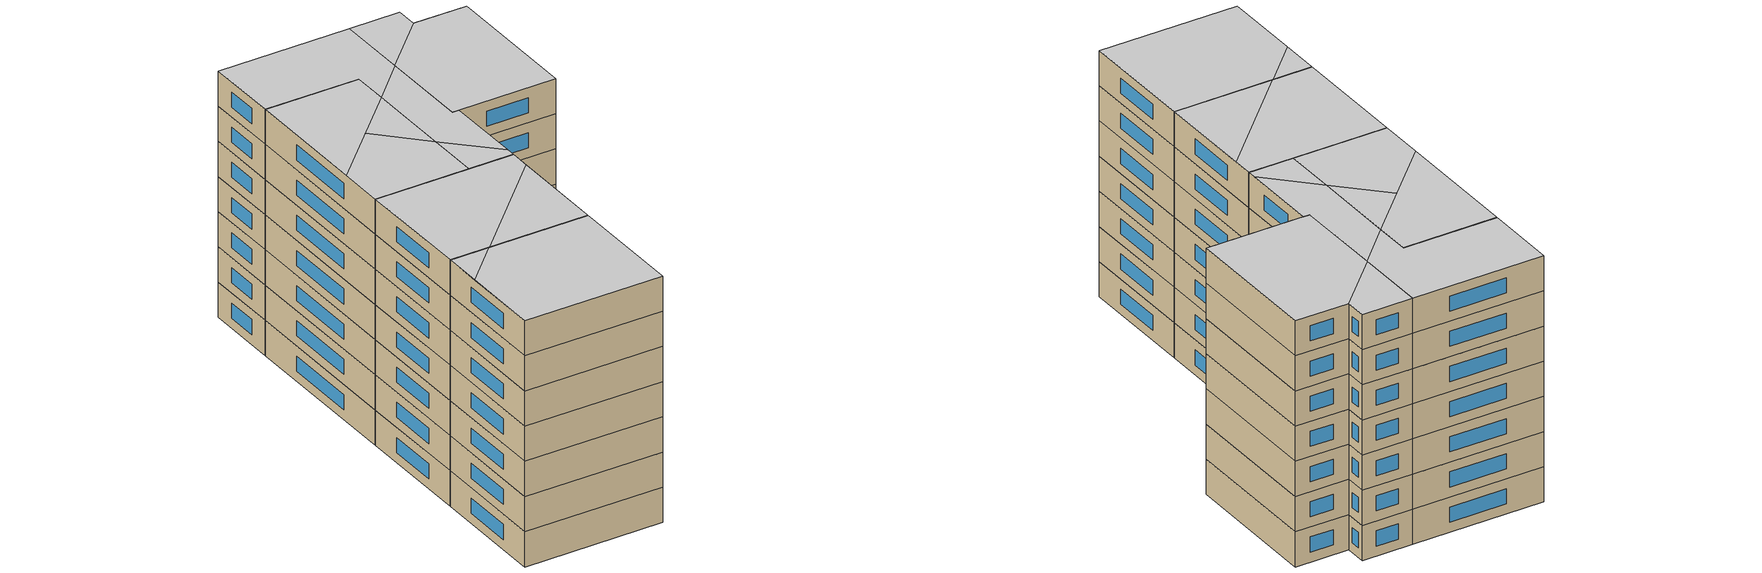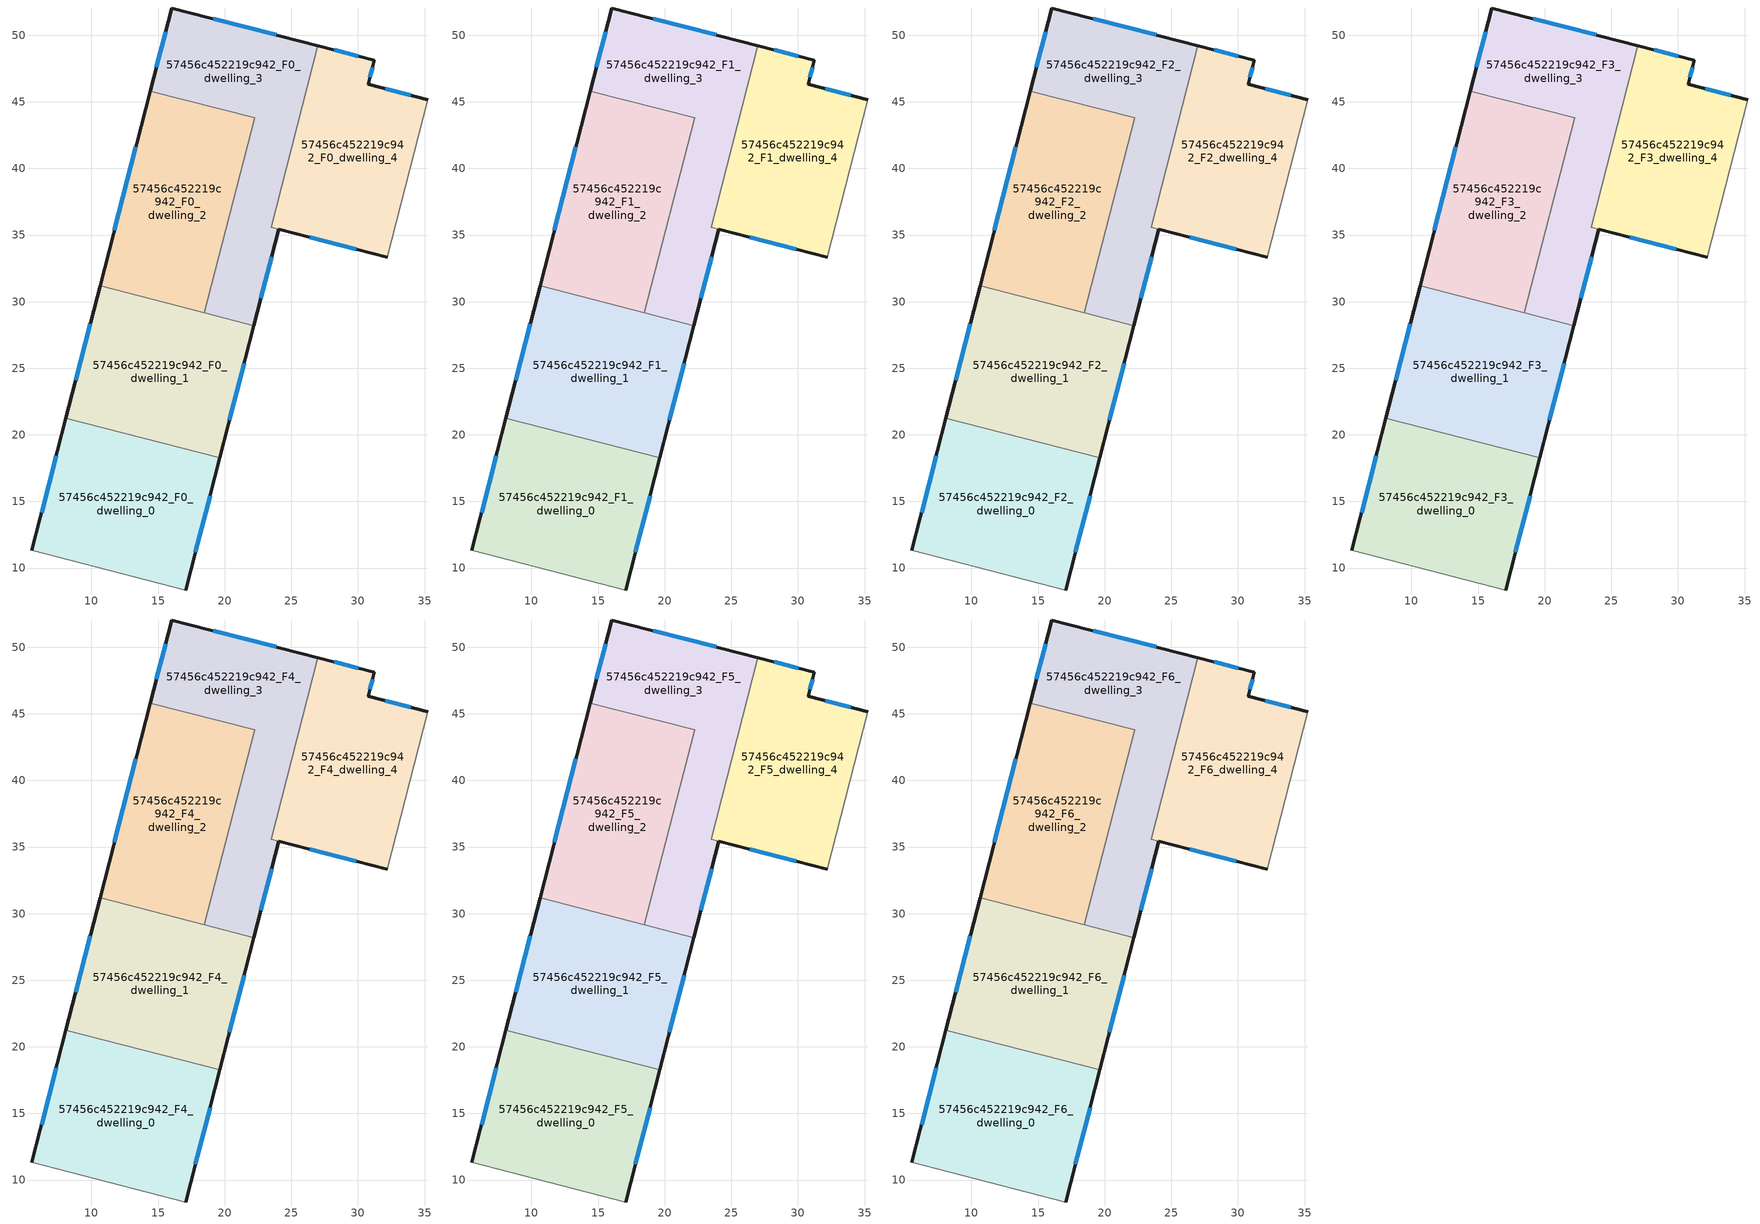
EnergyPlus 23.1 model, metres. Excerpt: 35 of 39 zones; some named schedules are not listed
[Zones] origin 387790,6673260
57456c452219c942_F0_dwelling_0
 floor ground (EU_floor_Construction): 19.63,18.28 17.07,8.36 5.53,11.33 8.09,21.25 z0
 wall outside (EU_wall_Construction): 17.07,8.36 19.63,18.28 / 8.09,21.25 5.53,11.33 z0:3
 wall to 57456c452219c942_F0_dwelling_1 (EU_wall_Construction): 19.63,18.28 8.09,21.25 z0:3
 wall adiabatic (EU_wall_Construction): 5.53,11.33 17.07,8.36 z0:3
 window (EU_Window_Construction): 17.8,11.19 18.9,15.44 / 7.35,18.42 6.26,14.17 z0.86:2.14
57456c452219c942_F0_dwelling_1
 floor ground (EU_floor_Construction): 22.19,28.2 19.63,18.28 8.09,21.25 10.64,31.18 z0
 wall outside (EU_wall_Construction): 19.63,18.28 22.19,28.2 / 10.64,31.18 8.09,21.25 z0:3
 wall to 57456c452219c942_F0_dwelling_2 (EU_wall_Construction): 18.47,29.16 10.64,31.18 z0:3
 wall to 57456c452219c942_F0_dwelling_3 (EU_wall_Construction): 22.19,28.2 18.47,29.16 z0:3
 window (EU_Window_Construction): 20.36,21.11 21.46,25.37 / 9.91,28.34 8.82,24.09 z0.86:2.14
57456c452219c942_F0_dwelling_2
 floor ground (EU_floor_Construction): 22.24,43.79 18.47,29.16 10.64,31.18 14.42,45.81 z0
 wall outside (EU_wall_Construction): 14.42,45.81 10.64,31.18 z0:3
 wall to 57456c452219c942_F0_dwelling_3 (EU_wall_Construction): 18.47,29.16 22.24,43.79 14.42,45.81 z0:3
 window (EU_Window_Construction): 13.34,41.63 11.72,35.36 z0.86:2.14
57456c452219c942_F0_dwelling_3
 floor ground (EU_floor_Construction): 27.01,49.21 23.49,35.58 24.05,35.43 22.19,28.2 18.47,29.16 22.24,43.79 14.42,45.81 16.02,52.04 z0
 wall outside (EU_wall_Construction): 27.01,49.21 16.02,52.04 14.42,45.81 / 22.19,28.2 24.05,35.43 z0:3
 wall to 57456c452219c942_F0_dwelling_4 (EU_wall_Construction): 24.05,35.43 23.49,35.58 27.01,49.21 z0:3
 window (EU_Window_Construction): 15.56,50.26 14.88,47.59 / 23.87,50.02 19.16,51.23 / 22.72,30.27 23.52,33.37 z0.86:2.14
57456c452219c942_F0_dwelling_4
 floor ground (EU_floor_Construction): 35.24,45.17 32.18,33.34 23.49,35.58 27.01,49.21 31.23,48.12 30.77,46.32 z0
 wall outside (EU_wall_Construction): 35.24,45.17 30.77,46.32 31.23,48.12 27.01,49.21 / 24.06,35.43 32.18,33.34 z0:3
 wall adiabatic (EU_wall_Construction): 32.18,33.34 35.24,45.17 z0:3
 window (EU_Window_Construction): 30.02,48.43 28.21,48.9 / 30.9,46.84 31.1,47.6 / 33.96,45.5 32.04,45.99 / 26.38,34.83 29.86,33.93 z0.86:2.14
57456c452219c942_F1_dwelling_0
 floor to 57456c452219c942_F0_dwelling_0 (EU_floor_Construction): 19.63,18.28 17.07,8.36 5.53,11.33 8.09,21.25 z3
 wall outside (EU_wall_Construction): 17.07,8.36 19.63,18.28 / 8.09,21.25 5.53,11.33 z3:6
 wall to 57456c452219c942_F1_dwelling_1 (EU_wall_Construction): 19.63,18.28 8.09,21.25 z3:6
 wall adiabatic (EU_wall_Construction): 5.53,11.33 17.07,8.36 z3:6
 window (EU_Window_Construction): 17.8,11.19 18.9,15.44 / 7.35,18.42 6.26,14.17 z3.86:5.14
57456c452219c942_F1_dwelling_1
 floor to 57456c452219c942_F0_dwelling_1 (EU_floor_Construction): 22.19,28.2 19.63,18.28 8.09,21.25 10.64,31.18 z3
 wall outside (EU_wall_Construction): 19.63,18.28 22.19,28.2 / 10.64,31.18 8.09,21.25 z3:6
 wall to 57456c452219c942_F1_dwelling_2 (EU_wall_Construction): 18.47,29.16 10.64,31.18 z3:6
 wall to 57456c452219c942_F1_dwelling_3 (EU_wall_Construction): 22.19,28.2 18.47,29.16 z3:6
 window (EU_Window_Construction): 20.36,21.11 21.46,25.37 / 9.91,28.34 8.82,24.09 z3.86:5.14
57456c452219c942_F1_dwelling_2
 floor to 57456c452219c942_F0_dwelling_2 (EU_floor_Construction): 22.24,43.79 18.47,29.16 10.64,31.18 14.42,45.81 z3
 wall outside (EU_wall_Construction): 14.42,45.81 10.64,31.18 z3:6
 wall to 57456c452219c942_F1_dwelling_3 (EU_wall_Construction): 18.47,29.16 22.24,43.79 14.42,45.81 z3:6
 window (EU_Window_Construction): 13.34,41.63 11.72,35.36 z3.86:5.14
57456c452219c942_F1_dwelling_3
 floor to 57456c452219c942_F0_dwelling_3 (EU_floor_Construction): 27.01,49.21 23.49,35.58 24.05,35.43 22.19,28.2 18.47,29.16 22.24,43.79 14.42,45.81 16.02,52.04 z3
 wall outside (EU_wall_Construction): 27.01,49.21 16.02,52.04 14.42,45.81 / 22.19,28.2 24.05,35.43 z3:6
 wall to 57456c452219c942_F1_dwelling_4 (EU_wall_Construction): 24.05,35.43 23.49,35.58 27.01,49.21 z3:6
 window (EU_Window_Construction): 15.56,50.26 14.88,47.59 / 23.87,50.02 19.16,51.23 / 22.72,30.27 23.52,33.37 z3.86:5.14
57456c452219c942_F1_dwelling_4
 floor to 57456c452219c942_F0_dwelling_4 (EU_floor_Construction): 35.24,45.17 32.18,33.34 23.49,35.58 27.01,49.21 31.23,48.12 30.77,46.32 z3
 wall outside (EU_wall_Construction): 35.24,45.17 30.77,46.32 31.23,48.12 27.01,49.21 / 24.06,35.43 32.18,33.34 z3:6
 wall adiabatic (EU_wall_Construction): 32.18,33.34 35.24,45.17 z3:6
 window (EU_Window_Construction): 30.02,48.43 28.21,48.9 / 30.9,46.84 31.1,47.6 / 33.96,45.5 32.04,45.99 / 26.38,34.83 29.86,33.93 z3.86:5.14
57456c452219c942_F2_dwelling_0
 floor to 57456c452219c942_F1_dwelling_0 (EU_floor_Construction): 19.63,18.28 17.07,8.36 5.53,11.33 8.09,21.25 z6
 wall outside (EU_wall_Construction): 17.07,8.36 19.63,18.28 / 8.09,21.25 5.53,11.33 z6:9
 wall to 57456c452219c942_F2_dwelling_1 (EU_wall_Construction): 19.63,18.28 8.09,21.25 z6:9
 wall adiabatic (EU_wall_Construction): 5.53,11.33 17.07,8.36 z6:9
 window (EU_Window_Construction): 17.8,11.19 18.9,15.44 / 7.35,18.42 6.26,14.17 z6.86:8.14
57456c452219c942_F2_dwelling_1
 floor to 57456c452219c942_F1_dwelling_1 (EU_floor_Construction): 22.19,28.2 19.63,18.28 8.09,21.25 10.64,31.18 z6
 wall outside (EU_wall_Construction): 19.63,18.28 22.19,28.2 / 10.64,31.18 8.09,21.25 z6:9
 wall to 57456c452219c942_F2_dwelling_2 (EU_wall_Construction): 18.47,29.16 10.64,31.18 z6:9
 wall to 57456c452219c942_F2_dwelling_3 (EU_wall_Construction): 22.19,28.2 18.47,29.16 z6:9
 window (EU_Window_Construction): 20.36,21.11 21.46,25.37 / 9.91,28.34 8.82,24.09 z6.86:8.14
57456c452219c942_F2_dwelling_2
 floor to 57456c452219c942_F1_dwelling_2 (EU_floor_Construction): 22.24,43.79 18.47,29.16 10.64,31.18 14.42,45.81 z6
 wall outside (EU_wall_Construction): 14.42,45.81 10.64,31.18 z6:9
 wall to 57456c452219c942_F2_dwelling_3 (EU_wall_Construction): 18.47,29.16 22.24,43.79 14.42,45.81 z6:9
 window (EU_Window_Construction): 13.34,41.63 11.72,35.36 z6.86:8.14
57456c452219c942_F2_dwelling_3
 floor to 57456c452219c942_F1_dwelling_3 (EU_floor_Construction): 27.01,49.21 23.49,35.58 24.05,35.43 22.19,28.2 18.47,29.16 22.24,43.79 14.42,45.81 16.02,52.04 z6
 wall outside (EU_wall_Construction): 27.01,49.21 16.02,52.04 14.42,45.81 / 22.19,28.2 24.05,35.43 z6:9
 wall to 57456c452219c942_F2_dwelling_4 (EU_wall_Construction): 24.05,35.43 23.49,35.58 27.01,49.21 z6:9
 window (EU_Window_Construction): 15.56,50.26 14.88,47.59 / 23.87,50.02 19.16,51.23 / 22.72,30.27 23.52,33.37 z6.86:8.14
57456c452219c942_F2_dwelling_4
 floor to 57456c452219c942_F1_dwelling_4 (EU_floor_Construction): 35.24,45.17 32.18,33.34 23.49,35.58 27.01,49.21 31.23,48.12 30.77,46.32 z6
 wall outside (EU_wall_Construction): 35.24,45.17 30.77,46.32 31.23,48.12 27.01,49.21 / 24.06,35.43 32.18,33.34 z6:9
 wall adiabatic (EU_wall_Construction): 32.18,33.34 35.24,45.17 z6:9
 window (EU_Window_Construction): 30.02,48.43 28.21,48.9 / 30.9,46.84 31.1,47.6 / 33.96,45.5 32.04,45.99 / 26.38,34.83 29.86,33.93 z6.86:8.14
57456c452219c942_F3_dwelling_0
 floor to 57456c452219c942_F2_dwelling_0 (EU_floor_Construction): 19.63,18.28 17.07,8.36 5.53,11.33 8.09,21.25 z9
 wall outside (EU_wall_Construction): 17.07,8.36 19.63,18.28 / 8.09,21.25 5.53,11.33 z9:12
 wall to 57456c452219c942_F3_dwelling_1 (EU_wall_Construction): 19.63,18.28 8.09,21.25 z9:12
 wall adiabatic (EU_wall_Construction): 5.53,11.33 17.07,8.36 z9:12
 window (EU_Window_Construction): 17.8,11.19 18.9,15.44 / 7.35,18.42 6.26,14.17 z9.86:11.14
57456c452219c942_F3_dwelling_1
 floor to 57456c452219c942_F2_dwelling_1 (EU_floor_Construction): 22.19,28.2 19.63,18.28 8.09,21.25 10.64,31.18 z9
 wall outside (EU_wall_Construction): 19.63,18.28 22.19,28.2 / 10.64,31.18 8.09,21.25 z9:12
 wall to 57456c452219c942_F3_dwelling_2 (EU_wall_Construction): 18.47,29.16 10.64,31.18 z9:12
 wall to 57456c452219c942_F3_dwelling_3 (EU_wall_Construction): 22.19,28.2 18.47,29.16 z9:12
 window (EU_Window_Construction): 20.36,21.11 21.46,25.37 / 9.91,28.34 8.82,24.09 z9.86:11.14
57456c452219c942_F3_dwelling_2
 floor to 57456c452219c942_F2_dwelling_2 (EU_floor_Construction): 22.24,43.79 18.47,29.16 10.64,31.18 14.42,45.81 z9
 wall outside (EU_wall_Construction): 14.42,45.81 10.64,31.18 z9:12
 wall to 57456c452219c942_F3_dwelling_3 (EU_wall_Construction): 18.47,29.16 22.24,43.79 14.42,45.81 z9:12
 window (EU_Window_Construction): 13.34,41.63 11.72,35.36 z9.86:11.14
57456c452219c942_F3_dwelling_3
 floor to 57456c452219c942_F2_dwelling_3 (EU_floor_Construction): 27.01,49.21 23.49,35.58 24.05,35.43 22.19,28.2 18.47,29.16 22.24,43.79 14.42,45.81 16.02,52.04 z9
 wall outside (EU_wall_Construction): 27.01,49.21 16.02,52.04 14.42,45.81 / 22.19,28.2 24.05,35.43 z9:12
 wall to 57456c452219c942_F3_dwelling_4 (EU_wall_Construction): 24.05,35.43 23.49,35.58 27.01,49.21 z9:12
 window (EU_Window_Construction): 15.56,50.26 14.88,47.59 / 23.87,50.02 19.16,51.23 / 22.72,30.27 23.52,33.37 z9.86:11.14
57456c452219c942_F3_dwelling_4
 floor to 57456c452219c942_F2_dwelling_4 (EU_floor_Construction): 35.24,45.17 32.18,33.34 23.49,35.58 27.01,49.21 31.23,48.12 30.77,46.32 z9
 wall outside (EU_wall_Construction): 35.24,45.17 30.77,46.32 31.23,48.12 27.01,49.21 / 24.06,35.43 32.18,33.34 z9:12
 wall adiabatic (EU_wall_Construction): 32.18,33.34 35.24,45.17 z9:12
 window (EU_Window_Construction): 30.02,48.43 28.21,48.9 / 30.9,46.84 31.1,47.6 / 33.96,45.5 32.04,45.99 / 26.38,34.83 29.86,33.93 z9.86:11.14
57456c452219c942_F4_dwelling_0
 floor to 57456c452219c942_F3_dwelling_0 (EU_floor_Construction): 19.63,18.28 17.07,8.36 5.53,11.33 8.09,21.25 z12
 wall outside (EU_wall_Construction): 17.07,8.36 19.63,18.28 / 8.09,21.25 5.53,11.33 z12:15
 wall to 57456c452219c942_F4_dwelling_1 (EU_wall_Construction): 19.63,18.28 8.09,21.25 z12:15
 wall adiabatic (EU_wall_Construction): 5.53,11.33 17.07,8.36 z12:15
 window (EU_Window_Construction): 17.8,11.19 18.9,15.44 / 7.35,18.42 6.26,14.17 z12.86:14.14
57456c452219c942_F4_dwelling_1
 floor to 57456c452219c942_F3_dwelling_1 (EU_floor_Construction): 22.19,28.2 19.63,18.28 8.09,21.25 10.64,31.18 z12
 wall outside (EU_wall_Construction): 19.63,18.28 22.19,28.2 / 10.64,31.18 8.09,21.25 z12:15
 wall to 57456c452219c942_F4_dwelling_2 (EU_wall_Construction): 18.47,29.16 10.64,31.18 z12:15
 wall to 57456c452219c942_F4_dwelling_3 (EU_wall_Construction): 22.19,28.2 18.47,29.16 z12:15
 window (EU_Window_Construction): 20.36,21.11 21.46,25.37 / 9.91,28.34 8.82,24.09 z12.86:14.14
57456c452219c942_F4_dwelling_2
 floor to 57456c452219c942_F3_dwelling_2 (EU_floor_Construction): 22.24,43.79 18.47,29.16 10.64,31.18 14.42,45.81 z12
 wall outside (EU_wall_Construction): 14.42,45.81 10.64,31.18 z12:15
 wall to 57456c452219c942_F4_dwelling_3 (EU_wall_Construction): 18.47,29.16 22.24,43.79 14.42,45.81 z12:15
 window (EU_Window_Construction): 13.34,41.63 11.72,35.36 z12.86:14.14
57456c452219c942_F4_dwelling_3
 floor to 57456c452219c942_F3_dwelling_3 (EU_floor_Construction): 27.01,49.21 23.49,35.58 24.05,35.43 22.19,28.2 18.47,29.16 22.24,43.79 14.42,45.81 16.02,52.04 z12
 wall outside (EU_wall_Construction): 27.01,49.21 16.02,52.04 14.42,45.81 / 22.19,28.2 24.05,35.43 z12:15
 wall to 57456c452219c942_F4_dwelling_4 (EU_wall_Construction): 24.05,35.43 23.49,35.58 27.01,49.21 z12:15
 window (EU_Window_Construction): 15.56,50.26 14.88,47.59 / 23.87,50.02 19.16,51.23 / 22.72,30.27 23.52,33.37 z12.86:14.14
57456c452219c942_F4_dwelling_4
 floor to 57456c452219c942_F3_dwelling_4 (EU_floor_Construction): 35.24,45.17 32.18,33.34 23.49,35.58 27.01,49.21 31.23,48.12 30.77,46.32 z12
 wall outside (EU_wall_Construction): 35.24,45.17 30.77,46.32 31.23,48.12 27.01,49.21 / 24.06,35.43 32.18,33.34 z12:15
 wall adiabatic (EU_wall_Construction): 32.18,33.34 35.24,45.17 z12:15
 window (EU_Window_Construction): 30.02,48.43 28.21,48.9 / 30.9,46.84 31.1,47.6 / 33.96,45.5 32.04,45.99 / 26.38,34.83 29.86,33.93 z12.86:14.14
57456c452219c942_F5_dwelling_0
 floor to 57456c452219c942_F4_dwelling_0 (EU_floor_Construction): 19.63,18.28 17.07,8.36 5.53,11.33 8.09,21.25 z15
 wall outside (EU_wall_Construction): 17.07,8.36 19.63,18.28 / 8.09,21.25 5.53,11.33 z15:18
 wall to 57456c452219c942_F5_dwelling_1 (EU_wall_Construction): 19.63,18.28 8.09,21.25 z15:18
 wall adiabatic (EU_wall_Construction): 5.53,11.33 17.07,8.36 z15:18
 window (EU_Window_Construction): 17.8,11.19 18.9,15.44 / 7.35,18.42 6.26,14.17 z15.86:17.14
57456c452219c942_F5_dwelling_1
 floor to 57456c452219c942_F4_dwelling_1 (EU_floor_Construction): 22.19,28.2 19.63,18.28 8.09,21.25 10.64,31.18 z15
 wall outside (EU_wall_Construction): 19.63,18.28 22.19,28.2 / 10.64,31.18 8.09,21.25 z15:18
 wall to 57456c452219c942_F5_dwelling_2 (EU_wall_Construction): 18.47,29.16 10.64,31.18 z15:18
 wall to 57456c452219c942_F5_dwelling_3 (EU_wall_Construction): 22.19,28.2 18.47,29.16 z15:18
 window (EU_Window_Construction): 20.36,21.11 21.46,25.37 / 9.91,28.34 8.82,24.09 z15.86:17.14
57456c452219c942_F5_dwelling_2
 floor to 57456c452219c942_F4_dwelling_2 (EU_floor_Construction): 22.24,43.79 18.47,29.16 10.64,31.18 14.42,45.81 z15
 wall outside (EU_wall_Construction): 14.42,45.81 10.64,31.18 z15:18
 wall to 57456c452219c942_F5_dwelling_3 (EU_wall_Construction): 18.47,29.16 22.24,43.79 14.42,45.81 z15:18
 window (EU_Window_Construction): 13.34,41.63 11.72,35.36 z15.86:17.14
57456c452219c942_F5_dwelling_3
 floor to 57456c452219c942_F4_dwelling_3 (EU_floor_Construction): 27.01,49.21 23.49,35.58 24.05,35.43 22.19,28.2 18.47,29.16 22.24,43.79 14.42,45.81 16.02,52.04 z15
 wall outside (EU_wall_Construction): 27.01,49.21 16.02,52.04 14.42,45.81 / 22.19,28.2 24.05,35.43 z15:18
 wall to 57456c452219c942_F5_dwelling_4 (EU_wall_Construction): 24.05,35.43 23.49,35.58 27.01,49.21 z15:18
 window (EU_Window_Construction): 15.56,50.26 14.88,47.59 / 23.87,50.02 19.16,51.23 / 22.72,30.27 23.52,33.37 z15.86:17.14
57456c452219c942_F5_dwelling_4
 floor to 57456c452219c942_F4_dwelling_4 (EU_floor_Construction): 35.24,45.17 32.18,33.34 23.49,35.58 27.01,49.21 31.23,48.12 30.77,46.32 z15
 wall outside (EU_wall_Construction): 35.24,45.17 30.77,46.32 31.23,48.12 27.01,49.21 / 24.06,35.43 32.18,33.34 z15:18
 wall adiabatic (EU_wall_Construction): 32.18,33.34 35.24,45.17 z15:18
 window (EU_Window_Construction): 30.02,48.43 28.21,48.9 / 30.9,46.84 31.1,47.6 / 33.96,45.5 32.04,45.99 / 26.38,34.83 29.86,33.93 z15.86:17.14
57456c452219c942_F6_dwelling_0
 floor to 57456c452219c942_F5_dwelling_0 (EU_floor_Construction): 19.63,18.28 17.07,8.36 5.53,11.33 8.09,21.25 z18
 wall outside (EU_wall_Construction): 17.07,8.36 19.63,18.28 / 8.09,21.25 5.53,11.33 z18:21
 wall to 57456c452219c942_F6_dwelling_1 (EU_wall_Construction): 19.63,18.28 8.09,21.25 z18:21
 wall adiabatic (EU_wall_Construction): 5.53,11.33 17.07,8.36 z18:21
 window (EU_Window_Construction): 17.8,11.19 18.9,15.44 / 7.35,18.42 6.26,14.17 z18.86:20.14
 ceiling to 57456c452219c942_F7_dwelling_0 (EU_floor_Construction): 17.07,8.36 19.63,18.28 11.38,20.41 7.24,17.96 5.53,11.33 z21
 ceiling to 57456c452219c942_F7_dwelling_1 (EU_floor_Construction): 11.38,20.41 8.09,21.25 7.24,17.96 z21
57456c452219c942_F6_dwelling_1
 floor to 57456c452219c942_F5_dwelling_1 (EU_floor_Construction): 22.19,28.2 19.63,18.28 8.09,21.25 10.64,31.18 z18
 wall outside (EU_wall_Construction): 19.63,18.28 22.19,28.2 / 10.64,31.18 8.09,21.25 z18:21
 wall to 57456c452219c942_F6_dwelling_2 (EU_wall_Construction): 18.47,29.16 10.64,31.18 z18:21
 wall to 57456c452219c942_F6_dwelling_3 (EU_wall_Construction): 22.19,28.2 18.47,29.16 z18:21
 window (EU_Window_Construction): 20.36,21.11 21.46,25.37 / 9.91,28.34 8.82,24.09 z18.86:20.14
 ceiling to 57456c452219c942_F7_dwelling_1 (EU_floor_Construction): 21.76,26.53 22.19,28.2 10.64,31.18 8.09,21.25 11.38,20.41 z21
 ceiling to 57456c452219c942_F7_dwelling_0 (EU_floor_Construction): 19.63,18.28 21.76,26.53 11.38,20.41 z21
57456c452219c942_F6_dwelling_2
 floor to 57456c452219c942_F5_dwelling_2 (EU_floor_Construction): 22.24,43.79 18.47,29.16 10.64,31.18 14.42,45.81 z18
 wall outside (EU_wall_Construction): 14.42,45.81 10.64,31.18 z18:21
 wall to 57456c452219c942_F6_dwelling_3 (EU_wall_Construction): 18.47,29.16 22.24,43.79 14.42,45.81 z18:21
 window (EU_Window_Construction): 13.34,41.63 11.72,35.36 z18.86:20.14
 ceiling to 57456c452219c942_F7_dwelling_3 (EU_floor_Construction): 21.48,40.83 22.24,43.79 14.42,45.81 11.64,35.02 z21
 ceiling to 57456c452219c942_F7_dwelling_1 (EU_floor_Construction): 18.47,29.16 19.62,33.6 16.94,38.15 11.64,35.02 10.64,31.18 z21
 ceiling to 57456c452219c942_F7_dwelling_2 (EU_floor_Construction): 19.62,33.6 21.48,40.83 16.94,38.15 z21
57456c452219c942_F6_dwelling_3
 floor to 57456c452219c942_F5_dwelling_3 (EU_floor_Construction): 27.01,49.21 23.49,35.58 24.05,35.43 22.19,28.2 18.47,29.16 22.24,43.79 14.42,45.81 16.02,52.04 z18
 wall outside (EU_wall_Construction): 27.01,49.21 16.02,52.04 14.42,45.81 / 22.19,28.2 24.05,35.43 z18:21
 wall to 57456c452219c942_F6_dwelling_4 (EU_wall_Construction): 24.05,35.43 23.49,35.58 27.01,49.21 z18:21
 window (EU_Window_Construction): 15.56,50.26 14.88,47.59 / 23.87,50.02 19.16,51.23 / 22.72,30.27 23.52,33.37 z18.86:20.14
 ceiling to 57456c452219c942_F7_dwelling_3 (EU_floor_Construction): 25.45,43.17 27,49.21 16.02,52.04 14.42,45.81 22.24,43.79 21.48,40.83 z21
 ceiling to 57456c452219c942_F7_dwelling_2 (EU_floor_Construction): 22.38,28.93 24.05,35.43 23.49,35.58 25.45,43.17 21.48,40.83 19.62,33.6 z21
 ceiling to 57456c452219c942_F7_dwelling_1 (EU_floor_Construction): 22.19,28.2 22.38,28.93 19.62,33.6 18.47,29.16 z21
57456c452219c942_F6_dwelling_4
 floor to 57456c452219c942_F5_dwelling_4 (EU_floor_Construction): 35.24,45.17 32.18,33.34 23.49,35.58 27.01,49.21 31.23,48.12 30.77,46.32 z18
 wall outside (EU_wall_Construction): 35.24,45.17 30.77,46.32 31.23,48.12 27.01,49.21 / 24.06,35.43 32.18,33.34 z18:21
 wall adiabatic (EU_wall_Construction): 32.18,33.34 35.24,45.17 z18:21
 window (EU_Window_Construction): 30.02,48.43 28.21,48.9 / 30.9,46.84 31.1,47.6 / 33.96,45.5 32.04,45.99 / 26.38,34.83 29.86,33.93 z18.86:20.14
 ceiling to 57456c452219c942_F7_dwelling_2 (EU_floor_Construction): 32.18,33.34 35.24,45.17 30.78,46.32 25.45,43.17 23.49,35.58 z21
 ceiling to 57456c452219c942_F7_dwelling_3 (EU_floor_Construction): 30.78,46.32 30.77,46.32 31.23,48.12 27,49.21 25.45,43.17 z21
[Building]
EU S2 Campaign: North Axis=0; Terrain=City; Solar Distribution=FullExterior
[Site:Location]
Helsinki-Vantaa.AP: Latitude=60.317; Longitude=24.963; Time Zone=2; Elevation=54.6
[SizingPeriod:WeatherFileDays]
AnnualSizingPeriod: Begin Month=1; Begin Day of Month=1; End Month=12; End Day of Month=31; Day of Week for Start Day=Monday; Use Weather File Daylight Saving Period=No; Use Weather File Rain and Snow Indicators=No
[MATERIAL]
EU_InternalMass_Material: Roughness=MediumRough; Thickness=0.1; Conductivity=1; Density=1800; Specific Heat=900; Thermal Absorptance=0.9; Solar Absorptance=0.7; Visible Absorptance=0.7
[MATERIAL:NOMASS] Roughness=MediumRough; Thermal Absorptance=0.9; Solar Absorptance=0.7; Visible Absorptance=0.7
Name | Thermal Resistance
EU_wall_NoMass | 5.91765
EU_floor_NoMass | 6.2875
[WINDOWMATERIAL:SIMPLEGLAZINGSYSTEM]
EU_Window_SimpleGlazing: UFactor=0.994035; Solar Heat Gain Coefficient=0.7; Visible Transmittance=0.7
[CONSTRUCTION]
EU_wall_Construction: EU_wall_NoMass
EU_floor_Construction: EU_floor_NoMass
EU_Window_Construction: EU_Window_SimpleGlazing
EU_InternalMass_Construction: EU_InternalMass_Material
[ZONE] Type=1; Multiplier=1; Ceiling Height=autocalculate; Floor Area=autocalculate; Part of Total Floor Area=Yes
Name | Volume
57456c452219c942_F0_dwelling_0; 57456c452219c942_F1_dwelling_0; 57456c452219c942_F2_dwelling_0; 57456c452219c942_F3_dwelling_0; 57456c452219c942_F4_dwelling_0; 57456c452219c942_F5_dwelling_0; 57456c452219c942_F6_dwelling_0 | 366.508
57456c452219c942_F0_dwelling_1; 57456c452219c942_F1_dwelling_1; 57456c452219c942_F2_dwelling_1; 57456c452219c942_F3_dwelling_1; 57456c452219c942_F4_dwelling_1; 57456c452219c942_F5_dwelling_1; 57456c452219c942_F6_dwelling_1 | 366.497
57456c452219c942_F0_dwelling_2; 57456c452219c942_F1_dwelling_2; 57456c452219c942_F2_dwelling_2; 57456c452219c942_F3_dwelling_2; 57456c452219c942_F4_dwelling_2; 57456c452219c942_F5_dwelling_2; 57456c452219c942_F6_dwelling_2 | 366.478
57456c452219c942_F0_dwelling_3; 57456c452219c942_F1_dwelling_3; 57456c452219c942_F2_dwelling_3; 57456c452219c942_F3_dwelling_3; 57456c452219c942_F4_dwelling_3; 57456c452219c942_F5_dwelling_3; 57456c452219c942_F6_dwelling_3 | 379.564
57456c452219c942_F0_dwelling_4 | 353.467
57456c452219c942_F1_dwelling_4; 57456c452219c942_F2_dwelling_4; 57456c452219c942_F3_dwelling_4; 57456c452219c942_F4_dwelling_4; 57456c452219c942_F5_dwelling_4; 57456c452219c942_F6_dwelling_4 | 353.405
[INTERNALMASS] Construction=EU_InternalMass_Construction
Name | Zone or ZoneList | Surface Area
57456c452219c942_F0_dwelling_0_EU_InternalMass | 57456c452219c942_F0_dwelling_0 | 122.169
57456c452219c942_F0_dwelling_1_EU_InternalMass | 57456c452219c942_F0_dwelling_1 | 122.166
57456c452219c942_F0_dwelling_2_EU_InternalMass | 57456c452219c942_F0_dwelling_2 | 122.157
57456c452219c942_F0_dwelling_3_EU_InternalMass | 57456c452219c942_F0_dwelling_3 | 126.521
57456c452219c942_F0_dwelling_4_EU_InternalMass | 57456c452219c942_F0_dwelling_4 | 117.826
57456c452219c942_F1_dwelling_0_EU_InternalMass | 57456c452219c942_F1_dwelling_0 | 122.169
57456c452219c942_F1_dwelling_1_EU_InternalMass | 57456c452219c942_F1_dwelling_1 | 122.166
57456c452219c942_F1_dwelling_2_EU_InternalMass | 57456c452219c942_F1_dwelling_2 | 122.157
57456c452219c942_F1_dwelling_3_EU_InternalMass | 57456c452219c942_F1_dwelling_3 | 126.521
57456c452219c942_F1_dwelling_4_EU_InternalMass | 57456c452219c942_F1_dwelling_4 | 117.826
57456c452219c942_F2_dwelling_0_EU_InternalMass | 57456c452219c942_F2_dwelling_0 | 122.169
57456c452219c942_F2_dwelling_1_EU_InternalMass | 57456c452219c942_F2_dwelling_1 | 122.166
57456c452219c942_F2_dwelling_2_EU_InternalMass | 57456c452219c942_F2_dwelling_2 | 122.157
57456c452219c942_F2_dwelling_3_EU_InternalMass | 57456c452219c942_F2_dwelling_3 | 126.521
57456c452219c942_F2_dwelling_4_EU_InternalMass | 57456c452219c942_F2_dwelling_4 | 117.826
57456c452219c942_F3_dwelling_0_EU_InternalMass | 57456c452219c942_F3_dwelling_0 | 122.169
57456c452219c942_F3_dwelling_1_EU_InternalMass | 57456c452219c942_F3_dwelling_1 | 122.166
57456c452219c942_F3_dwelling_2_EU_InternalMass | 57456c452219c942_F3_dwelling_2 | 122.157
57456c452219c942_F3_dwelling_3_EU_InternalMass | 57456c452219c942_F3_dwelling_3 | 126.521
57456c452219c942_F3_dwelling_4_EU_InternalMass | 57456c452219c942_F3_dwelling_4 | 117.826
57456c452219c942_F4_dwelling_0_EU_InternalMass | 57456c452219c942_F4_dwelling_0 | 122.169
57456c452219c942_F4_dwelling_1_EU_InternalMass | 57456c452219c942_F4_dwelling_1 | 122.166
57456c452219c942_F4_dwelling_2_EU_InternalMass | 57456c452219c942_F4_dwelling_2 | 122.157
57456c452219c942_F4_dwelling_3_EU_InternalMass | 57456c452219c942_F4_dwelling_3 | 126.521
57456c452219c942_F4_dwelling_4_EU_InternalMass | 57456c452219c942_F4_dwelling_4 | 117.826
57456c452219c942_F5_dwelling_0_EU_InternalMass | 57456c452219c942_F5_dwelling_0 | 122.169
57456c452219c942_F5_dwelling_1_EU_InternalMass | 57456c452219c942_F5_dwelling_1 | 122.166
57456c452219c942_F5_dwelling_2_EU_InternalMass | 57456c452219c942_F5_dwelling_2 | 122.157
57456c452219c942_F5_dwelling_3_EU_InternalMass | 57456c452219c942_F5_dwelling_3 | 126.521
57456c452219c942_F5_dwelling_4_EU_InternalMass | 57456c452219c942_F5_dwelling_4 | 117.826
57456c452219c942_F6_dwelling_0_EU_InternalMass | 57456c452219c942_F6_dwelling_0 | 122.169
57456c452219c942_F6_dwelling_1_EU_InternalMass | 57456c452219c942_F6_dwelling_1 | 122.166
57456c452219c942_F6_dwelling_2_EU_InternalMass | 57456c452219c942_F6_dwelling_2 | 122.157
57456c452219c942_F6_dwelling_3_EU_InternalMass | 57456c452219c942_F6_dwelling_3 | 126.521
57456c452219c942_F6_dwelling_4_EU_InternalMass | 57456c452219c942_F6_dwelling_4 | 117.826
[OTHEREQUIPMENT] Fuel Type=Electricity; Design Level Calculation Method=Watts/Area; Power per Zone Floor Area=1; Fraction Latent=0; Fraction Radiant=0; Fraction Lost=0; Carbon Dioxide Generation Rate=0; EndUse Subcategory=EU_Step8_InternalGains
Name | Zone or ZoneList or Space or SpaceList | Schedule
EU_Step8_InternalGain_57456c452219c942_F0_dwelling_0_f000 | 57456c452219c942_F0_dwelling_0 | EU_Step8_GainSchedule_57456c452219c942_F0_dwelling_0_f000
EU_Step8_InternalGain_57456c452219c942_F0_dwelling_1_f000 | 57456c452219c942_F0_dwelling_1 | EU_Step8_GainSchedule_57456c452219c942_F0_dwelling_1_f000
EU_Step8_InternalGain_57456c452219c942_F0_dwelling_2_f000 | 57456c452219c942_F0_dwelling_2 | EU_Step8_GainSchedule_57456c452219c942_F0_dwelling_2_f000
EU_Step8_InternalGain_57456c452219c942_F0_dwelling_3_f000 | 57456c452219c942_F0_dwelling_3 | EU_Step8_GainSchedule_57456c452219c942_F0_dwelling_3_f000
EU_Step8_InternalGain_57456c452219c942_F0_dwelling_4_f000 | 57456c452219c942_F0_dwelling_4 | EU_Step8_GainSchedule_57456c452219c942_F0_dwelling_4_f000
EU_Step8_InternalGain_57456c452219c942_F1_dwelling_0_f000 | 57456c452219c942_F1_dwelling_0 | EU_Step8_GainSchedule_57456c452219c942_F1_dwelling_0_f000
EU_Step8_InternalGain_57456c452219c942_F1_dwelling_1_f000 | 57456c452219c942_F1_dwelling_1 | EU_Step8_GainSchedule_57456c452219c942_F1_dwelling_1_f000
EU_Step8_InternalGain_57456c452219c942_F1_dwelling_2_f000 | 57456c452219c942_F1_dwelling_2 | EU_Step8_GainSchedule_57456c452219c942_F1_dwelling_2_f000
EU_Step8_InternalGain_57456c452219c942_F1_dwelling_3_f000 | 57456c452219c942_F1_dwelling_3 | EU_Step8_GainSchedule_57456c452219c942_F1_dwelling_3_f000
EU_Step8_InternalGain_57456c452219c942_F1_dwelling_4_f000 | 57456c452219c942_F1_dwelling_4 | EU_Step8_GainSchedule_57456c452219c942_F1_dwelling_4_f000
EU_Step8_InternalGain_57456c452219c942_F2_dwelling_0_f000 | 57456c452219c942_F2_dwelling_0 | EU_Step8_GainSchedule_57456c452219c942_F2_dwelling_0_f000
EU_Step8_InternalGain_57456c452219c942_F2_dwelling_1_f000 | 57456c452219c942_F2_dwelling_1 | EU_Step8_GainSchedule_57456c452219c942_F2_dwelling_1_f000
EU_Step8_InternalGain_57456c452219c942_F2_dwelling_2_f000 | 57456c452219c942_F2_dwelling_2 | EU_Step8_GainSchedule_57456c452219c942_F2_dwelling_2_f000
EU_Step8_InternalGain_57456c452219c942_F2_dwelling_3_f000 | 57456c452219c942_F2_dwelling_3 | EU_Step8_GainSchedule_57456c452219c942_F2_dwelling_3_f000
EU_Step8_InternalGain_57456c452219c942_F2_dwelling_4_f000 | 57456c452219c942_F2_dwelling_4 | EU_Step8_GainSchedule_57456c452219c942_F2_dwelling_4_f000
EU_Step8_InternalGain_57456c452219c942_F3_dwelling_0_f000 | 57456c452219c942_F3_dwelling_0 | EU_Step8_GainSchedule_57456c452219c942_F3_dwelling_0_f000
EU_Step8_InternalGain_57456c452219c942_F3_dwelling_1_f000 | 57456c452219c942_F3_dwelling_1 | EU_Step8_GainSchedule_57456c452219c942_F3_dwelling_1_f000
EU_Step8_InternalGain_57456c452219c942_F3_dwelling_2_f000 | 57456c452219c942_F3_dwelling_2 | EU_Step8_GainSchedule_57456c452219c942_F3_dwelling_2_f000
EU_Step8_InternalGain_57456c452219c942_F3_dwelling_3_f000 | 57456c452219c942_F3_dwelling_3 | EU_Step8_GainSchedule_57456c452219c942_F3_dwelling_3_f000
EU_Step8_InternalGain_57456c452219c942_F3_dwelling_4_f000 | 57456c452219c942_F3_dwelling_4 | EU_Step8_GainSchedule_57456c452219c942_F3_dwelling_4_f000
EU_Step8_InternalGain_57456c452219c942_F4_dwelling_0_f000 | 57456c452219c942_F4_dwelling_0 | EU_Step8_GainSchedule_57456c452219c942_F4_dwelling_0_f000
EU_Step8_InternalGain_57456c452219c942_F4_dwelling_1_f000 | 57456c452219c942_F4_dwelling_1 | EU_Step8_GainSchedule_57456c452219c942_F4_dwelling_1_f000
EU_Step8_InternalGain_57456c452219c942_F4_dwelling_2_f000 | 57456c452219c942_F4_dwelling_2 | EU_Step8_GainSchedule_57456c452219c942_F4_dwelling_2_f000
EU_Step8_InternalGain_57456c452219c942_F4_dwelling_3_f000 | 57456c452219c942_F4_dwelling_3 | EU_Step8_GainSchedule_57456c452219c942_F4_dwelling_3_f000
EU_Step8_InternalGain_57456c452219c942_F4_dwelling_4_f000 | 57456c452219c942_F4_dwelling_4 | EU_Step8_GainSchedule_57456c452219c942_F4_dwelling_4_f000
EU_Step8_InternalGain_57456c452219c942_F5_dwelling_0_f000 | 57456c452219c942_F5_dwelling_0 | EU_Step8_GainSchedule_57456c452219c942_F5_dwelling_0_f000
EU_Step8_InternalGain_57456c452219c942_F5_dwelling_1_f000 | 57456c452219c942_F5_dwelling_1 | EU_Step8_GainSchedule_57456c452219c942_F5_dwelling_1_f000
EU_Step8_InternalGain_57456c452219c942_F5_dwelling_2_f000 | 57456c452219c942_F5_dwelling_2 | EU_Step8_GainSchedule_57456c452219c942_F5_dwelling_2_f000
EU_Step8_InternalGain_57456c452219c942_F5_dwelling_3_f000 | 57456c452219c942_F5_dwelling_3 | EU_Step8_GainSchedule_57456c452219c942_F5_dwelling_3_f000
EU_Step8_InternalGain_57456c452219c942_F5_dwelling_4_f000 | 57456c452219c942_F5_dwelling_4 | EU_Step8_GainSchedule_57456c452219c942_F5_dwelling_4_f000
EU_Step8_InternalGain_57456c452219c942_F6_dwelling_0_f000 | 57456c452219c942_F6_dwelling_0 | EU_Step8_GainSchedule_57456c452219c942_F6_dwelling_0_f000
EU_Step8_InternalGain_57456c452219c942_F6_dwelling_1_f000 | 57456c452219c942_F6_dwelling_1 | EU_Step8_GainSchedule_57456c452219c942_F6_dwelling_1_f000
EU_Step8_InternalGain_57456c452219c942_F6_dwelling_2_f000 | 57456c452219c942_F6_dwelling_2 | EU_Step8_GainSchedule_57456c452219c942_F6_dwelling_2_f000
EU_Step8_InternalGain_57456c452219c942_F6_dwelling_3_f000 | 57456c452219c942_F6_dwelling_3 | EU_Step8_GainSchedule_57456c452219c942_F6_dwelling_3_f000
EU_Step8_InternalGain_57456c452219c942_F6_dwelling_4_f000 | 57456c452219c942_F6_dwelling_4 | EU_Step8_GainSchedule_57456c452219c942_F6_dwelling_4_f000
[ZONEVENTILATION:DESIGNFLOWRATE] Schedule=EU_AlwaysOn; Design Flow Rate Calculation Method=AirChanges/Hour; Air Changes per Hour=0.596421; Ventilation Type=Natural; Fan Pressure Rise=0; Fan Total Efficiency=1; Constant Term Coefficient=1; Temperature Term Coefficient=0; Velocity Term Coefficient=0; Velocity Squared Term Coefficient=0; Minimum Indoor Temperature=-100; Maximum Indoor Temperature=100; Delta Temperature=-100; Minimum Outdoor Temperature=-100; Maximum Outdoor Temperature=100; Maximum Wind Speed=40
Name | Zone or ZoneList or Space or SpaceList
EU_ConstantAir_57456c452219c942_F0_dwelling_0 | 57456c452219c942_F0_dwelling_0
EU_ConstantAir_57456c452219c942_F0_dwelling_1 | 57456c452219c942_F0_dwelling_1
EU_ConstantAir_57456c452219c942_F0_dwelling_2 | 57456c452219c942_F0_dwelling_2
EU_ConstantAir_57456c452219c942_F0_dwelling_3 | 57456c452219c942_F0_dwelling_3
EU_ConstantAir_57456c452219c942_F0_dwelling_4 | 57456c452219c942_F0_dwelling_4
EU_ConstantAir_57456c452219c942_F1_dwelling_0 | 57456c452219c942_F1_dwelling_0
EU_ConstantAir_57456c452219c942_F1_dwelling_1 | 57456c452219c942_F1_dwelling_1
EU_ConstantAir_57456c452219c942_F1_dwelling_2 | 57456c452219c942_F1_dwelling_2
EU_ConstantAir_57456c452219c942_F1_dwelling_3 | 57456c452219c942_F1_dwelling_3
EU_ConstantAir_57456c452219c942_F1_dwelling_4 | 57456c452219c942_F1_dwelling_4
EU_ConstantAir_57456c452219c942_F2_dwelling_0 | 57456c452219c942_F2_dwelling_0
EU_ConstantAir_57456c452219c942_F2_dwelling_1 | 57456c452219c942_F2_dwelling_1
EU_ConstantAir_57456c452219c942_F2_dwelling_2 | 57456c452219c942_F2_dwelling_2
EU_ConstantAir_57456c452219c942_F2_dwelling_3 | 57456c452219c942_F2_dwelling_3
EU_ConstantAir_57456c452219c942_F2_dwelling_4 | 57456c452219c942_F2_dwelling_4
EU_ConstantAir_57456c452219c942_F3_dwelling_0 | 57456c452219c942_F3_dwelling_0
EU_ConstantAir_57456c452219c942_F3_dwelling_1 | 57456c452219c942_F3_dwelling_1
EU_ConstantAir_57456c452219c942_F3_dwelling_2 | 57456c452219c942_F3_dwelling_2
EU_ConstantAir_57456c452219c942_F3_dwelling_3 | 57456c452219c942_F3_dwelling_3
EU_ConstantAir_57456c452219c942_F3_dwelling_4 | 57456c452219c942_F3_dwelling_4
EU_ConstantAir_57456c452219c942_F4_dwelling_0 | 57456c452219c942_F4_dwelling_0
EU_ConstantAir_57456c452219c942_F4_dwelling_1 | 57456c452219c942_F4_dwelling_1
EU_ConstantAir_57456c452219c942_F4_dwelling_2 | 57456c452219c942_F4_dwelling_2
EU_ConstantAir_57456c452219c942_F4_dwelling_3 | 57456c452219c942_F4_dwelling_3
EU_ConstantAir_57456c452219c942_F4_dwelling_4 | 57456c452219c942_F4_dwelling_4
EU_ConstantAir_57456c452219c942_F5_dwelling_0 | 57456c452219c942_F5_dwelling_0
EU_ConstantAir_57456c452219c942_F5_dwelling_1 | 57456c452219c942_F5_dwelling_1
EU_ConstantAir_57456c452219c942_F5_dwelling_2 | 57456c452219c942_F5_dwelling_2
EU_ConstantAir_57456c452219c942_F5_dwelling_3 | 57456c452219c942_F5_dwelling_3
EU_ConstantAir_57456c452219c942_F5_dwelling_4 | 57456c452219c942_F5_dwelling_4
EU_ConstantAir_57456c452219c942_F6_dwelling_0 | 57456c452219c942_F6_dwelling_0
EU_ConstantAir_57456c452219c942_F6_dwelling_1 | 57456c452219c942_F6_dwelling_1
EU_ConstantAir_57456c452219c942_F6_dwelling_2 | 57456c452219c942_F6_dwelling_2
EU_ConstantAir_57456c452219c942_F6_dwelling_3 | 57456c452219c942_F6_dwelling_3
EU_ConstantAir_57456c452219c942_F6_dwelling_4 | 57456c452219c942_F6_dwelling_4
[HVACTEMPLATE:ZONE:IDEALLOADSAIRSYSTEM] System Availability Schedule=EU_AlwaysOn; Maximum Heating Supply Air Temperature=50; Minimum Cooling Supply Air Temperature=13; Maximum Heating Supply Air Humidity Ratio=0.0156; Minimum Cooling Supply Air Humidity Ratio=0.0077; Heating Limit=NoLimit; Cooling Limit=NoLimit; Heating Availability Schedule=EU_AlwaysOn; Cooling Availability Schedule=EU_CoolingOff; Dehumidification Control Type=ConstantSensibleHeatRatio; Cooling Sensible Heat Ratio=0.7; Dehumidification Setpoint=60; Humidification Control Type=None; Humidification Setpoint=30; Outdoor Air Method=None; Outdoor Air Flow Rate per Person=0.00944; Outdoor Air Flow Rate per Zone Floor Area=0; Outdoor Air Flow Rate per Zone=0; Demand Controlled Ventilation Type=None; Outdoor Air Economizer Type=NoEconomizer; Heat Recovery Type=None; Sensible Heat Recovery Effectiveness=0.7; Latent Heat Recovery Effectiveness=0.65
Name | Template Thermostat
57456c452219c942_F0_dwelling_0 | EU_HeatOnly_57456c452219c942_F0_dwelling_0
57456c452219c942_F0_dwelling_1 | EU_HeatOnly_57456c452219c942_F0_dwelling_1
57456c452219c942_F0_dwelling_2 | EU_HeatOnly_57456c452219c942_F0_dwelling_2
57456c452219c942_F0_dwelling_3 | EU_HeatOnly_57456c452219c942_F0_dwelling_3
57456c452219c942_F0_dwelling_4 | EU_HeatOnly_57456c452219c942_F0_dwelling_4
57456c452219c942_F1_dwelling_0 | EU_HeatOnly_57456c452219c942_F1_dwelling_0
57456c452219c942_F1_dwelling_1 | EU_HeatOnly_57456c452219c942_F1_dwelling_1
57456c452219c942_F1_dwelling_2 | EU_HeatOnly_57456c452219c942_F1_dwelling_2
57456c452219c942_F1_dwelling_3 | EU_HeatOnly_57456c452219c942_F1_dwelling_3
57456c452219c942_F1_dwelling_4 | EU_HeatOnly_57456c452219c942_F1_dwelling_4
57456c452219c942_F2_dwelling_0 | EU_HeatOnly_57456c452219c942_F2_dwelling_0
57456c452219c942_F2_dwelling_1 | EU_HeatOnly_57456c452219c942_F2_dwelling_1
57456c452219c942_F2_dwelling_2 | EU_HeatOnly_57456c452219c942_F2_dwelling_2
57456c452219c942_F2_dwelling_3 | EU_HeatOnly_57456c452219c942_F2_dwelling_3
57456c452219c942_F2_dwelling_4 | EU_HeatOnly_57456c452219c942_F2_dwelling_4
57456c452219c942_F3_dwelling_0 | EU_HeatOnly_57456c452219c942_F3_dwelling_0
57456c452219c942_F3_dwelling_1 | EU_HeatOnly_57456c452219c942_F3_dwelling_1
57456c452219c942_F3_dwelling_2 | EU_HeatOnly_57456c452219c942_F3_dwelling_2
57456c452219c942_F3_dwelling_3 | EU_HeatOnly_57456c452219c942_F3_dwelling_3
57456c452219c942_F3_dwelling_4 | EU_HeatOnly_57456c452219c942_F3_dwelling_4
57456c452219c942_F4_dwelling_0 | EU_HeatOnly_57456c452219c942_F4_dwelling_0
57456c452219c942_F4_dwelling_1 | EU_HeatOnly_57456c452219c942_F4_dwelling_1
57456c452219c942_F4_dwelling_2 | EU_HeatOnly_57456c452219c942_F4_dwelling_2
57456c452219c942_F4_dwelling_3 | EU_HeatOnly_57456c452219c942_F4_dwelling_3
57456c452219c942_F4_dwelling_4 | EU_HeatOnly_57456c452219c942_F4_dwelling_4
57456c452219c942_F5_dwelling_0 | EU_HeatOnly_57456c452219c942_F5_dwelling_0
57456c452219c942_F5_dwelling_1 | EU_HeatOnly_57456c452219c942_F5_dwelling_1
57456c452219c942_F5_dwelling_2 | EU_HeatOnly_57456c452219c942_F5_dwelling_2
57456c452219c942_F5_dwelling_3 | EU_HeatOnly_57456c452219c942_F5_dwelling_3
57456c452219c942_F5_dwelling_4 | EU_HeatOnly_57456c452219c942_F5_dwelling_4
57456c452219c942_F6_dwelling_0 | EU_HeatOnly_57456c452219c942_F6_dwelling_0
57456c452219c942_F6_dwelling_1 | EU_HeatOnly_57456c452219c942_F6_dwelling_1
57456c452219c942_F6_dwelling_2 | EU_HeatOnly_57456c452219c942_F6_dwelling_2
57456c452219c942_F6_dwelling_3 | EU_HeatOnly_57456c452219c942_F6_dwelling_3
57456c452219c942_F6_dwelling_4 | EU_HeatOnly_57456c452219c942_F6_dwelling_4
[SIZING:ZONE] Zone Cooling Design Supply Air Temperature Input Method=SupplyAirTemperature; Zone Cooling Design Supply Air Temperature=13; Zone Heating Design Supply Air Temperature Input Method=SupplyAirTemperature; Zone Heating Design Supply Air Temperature=50; Zone Cooling Design Supply Air Humidity Ratio=0.008; Zone Heating Design Supply Air Humidity Ratio=0.008; Cooling Design Air Flow Method=DesignDay; Cooling Design Air Flow Rate=0; Cooling Minimum Air Flow per Zone Floor Area=0.000762; Cooling Minimum Air Flow=0; Cooling Minimum Air Flow Fraction=0.2; Heating Design Air Flow Method=DesignDay; Heating Design Air Flow Rate=0; Heating Maximum Air Flow per Zone Floor Area=0.002032; Heating Maximum Air Flow=0.141576; Heating Maximum Air Flow Fraction=0.3; Account for Dedicated Outdoor Air System=No; Dedicated Outdoor Air System Control Strategy=NeutralSupplyAir; Dedicated Outdoor Air Low Setpoint Temperature for Design=autosize; Dedicated Outdoor Air High Setpoint Temperature for Design=autosize; Zone Load Sizing Method=Sensible Load Only No Latent Load; Zone Latent Cooling Design Supply Air Humidity Ratio Input Method=HumidityRatioDifference; Zone Cooling Design Supply Air Humidity Ratio Difference=0.005; Zone Latent Heating Design Supply Air Humidity Ratio Input Method=HumidityRatioDifference; Zone Humidification Design Supply Air Humidity Ratio Difference=0.005
57456c452219c942_F0_dwelling_0; 57456c452219c942_F0_dwelling_1; 57456c452219c942_F0_dwelling_2; 57456c452219c942_F0_dwelling_3; 57456c452219c942_F0_dwelling_4; 57456c452219c942_F1_dwelling_0; 57456c452219c942_F1_dwelling_1; 57456c452219c942_F1_dwelling_2; 57456c452219c942_F1_dwelling_3; 57456c452219c942_F1_dwelling_4; 57456c452219c942_F2_dwelling_0; 57456c452219c942_F2_dwelling_1; 57456c452219c942_F2_dwelling_2; 57456c452219c942_F2_dwelling_3; 57456c452219c942_F2_dwelling_4; 57456c452219c942_F3_dwelling_0; 57456c452219c942_F3_dwelling_1; 57456c452219c942_F3_dwelling_2; 57456c452219c942_F3_dwelling_3; 57456c452219c942_F3_dwelling_4; 57456c452219c942_F4_dwelling_0; 57456c452219c942_F4_dwelling_1; 57456c452219c942_F4_dwelling_2; 57456c452219c942_F4_dwelling_3; 57456c452219c942_F4_dwelling_4; 57456c452219c942_F5_dwelling_0; 57456c452219c942_F5_dwelling_1; 57456c452219c942_F5_dwelling_2; 57456c452219c942_F5_dwelling_3; 57456c452219c942_F5_dwelling_4; 57456c452219c942_F6_dwelling_0; 57456c452219c942_F6_dwelling_1; 57456c452219c942_F6_dwelling_2; 57456c452219c942_F6_dwelling_3; 57456c452219c942_F6_dwelling_4
[SCHEDULE:FILE] Column Number=1; Rows to Skip at Top=0; Number of Hours of Data=8760; Column Separator=Comma; Interpolate to Timestep=No; Minutes per Item=60; Adjust Schedule for Daylight Savings=Yes
Name | File
EU_Step8_GainSchedule_57456c452219c942_F0_dwelling_0_f000 | ../../schedules/57456c452219c942/57456c452219c942_F0_dwelling_0_f000_gain.csv
EU_Step8_GainSchedule_57456c452219c942_F0_dwelling_1_f000 | ../../schedules/57456c452219c942/57456c452219c942_F0_dwelling_1_f000_gain.csv
EU_Step8_GainSchedule_57456c452219c942_F0_dwelling_2_f000 | ../../schedules/57456c452219c942/57456c452219c942_F0_dwelling_2_f000_gain.csv
EU_Step8_GainSchedule_57456c452219c942_F0_dwelling_3_f000 | ../../schedules/57456c452219c942/57456c452219c942_F0_dwelling_3_f000_gain.csv
EU_Step8_GainSchedule_57456c452219c942_F0_dwelling_4_f000 | ../../schedules/57456c452219c942/57456c452219c942_F0_dwelling_4_f000_gain.csv
EU_Step8_GainSchedule_57456c452219c942_F1_dwelling_0_f000 | ../../schedules/57456c452219c942/57456c452219c942_F1_dwelling_0_f000_gain.csv
EU_Step8_GainSchedule_57456c452219c942_F1_dwelling_1_f000 | ../../schedules/57456c452219c942/57456c452219c942_F1_dwelling_1_f000_gain.csv
EU_Step8_GainSchedule_57456c452219c942_F1_dwelling_2_f000 | ../../schedules/57456c452219c942/57456c452219c942_F1_dwelling_2_f000_gain.csv
EU_Step8_GainSchedule_57456c452219c942_F1_dwelling_3_f000 | ../../schedules/57456c452219c942/57456c452219c942_F1_dwelling_3_f000_gain.csv
EU_Step8_GainSchedule_57456c452219c942_F1_dwelling_4_f000 | ../../schedules/57456c452219c942/57456c452219c942_F1_dwelling_4_f000_gain.csv
EU_Step8_GainSchedule_57456c452219c942_F2_dwelling_0_f000 | ../../schedules/57456c452219c942/57456c452219c942_F2_dwelling_0_f000_gain.csv
EU_Step8_GainSchedule_57456c452219c942_F2_dwelling_1_f000 | ../../schedules/57456c452219c942/57456c452219c942_F2_dwelling_1_f000_gain.csv
EU_Step8_GainSchedule_57456c452219c942_F2_dwelling_2_f000 | ../../schedules/57456c452219c942/57456c452219c942_F2_dwelling_2_f000_gain.csv
EU_Step8_GainSchedule_57456c452219c942_F2_dwelling_3_f000 | ../../schedules/57456c452219c942/57456c452219c942_F2_dwelling_3_f000_gain.csv
EU_Step8_GainSchedule_57456c452219c942_F2_dwelling_4_f000 | ../../schedules/57456c452219c942/57456c452219c942_F2_dwelling_4_f000_gain.csv
EU_Step8_GainSchedule_57456c452219c942_F3_dwelling_0_f000 | ../../schedules/57456c452219c942/57456c452219c942_F3_dwelling_0_f000_gain.csv
EU_Step8_GainSchedule_57456c452219c942_F3_dwelling_1_f000 | ../../schedules/57456c452219c942/57456c452219c942_F3_dwelling_1_f000_gain.csv
EU_Step8_GainSchedule_57456c452219c942_F3_dwelling_2_f000 | ../../schedules/57456c452219c942/57456c452219c942_F3_dwelling_2_f000_gain.csv
EU_Step8_GainSchedule_57456c452219c942_F3_dwelling_3_f000 | ../../schedules/57456c452219c942/57456c452219c942_F3_dwelling_3_f000_gain.csv
EU_Step8_GainSchedule_57456c452219c942_F3_dwelling_4_f000 | ../../schedules/57456c452219c942/57456c452219c942_F3_dwelling_4_f000_gain.csv
EU_Step8_GainSchedule_57456c452219c942_F4_dwelling_0_f000 | ../../schedules/57456c452219c942/57456c452219c942_F4_dwelling_0_f000_gain.csv
EU_Step8_GainSchedule_57456c452219c942_F4_dwelling_1_f000 | ../../schedules/57456c452219c942/57456c452219c942_F4_dwelling_1_f000_gain.csv
EU_Step8_GainSchedule_57456c452219c942_F4_dwelling_2_f000 | ../../schedules/57456c452219c942/57456c452219c942_F4_dwelling_2_f000_gain.csv
EU_Step8_GainSchedule_57456c452219c942_F4_dwelling_3_f000 | ../../schedules/57456c452219c942/57456c452219c942_F4_dwelling_3_f000_gain.csv
EU_Step8_GainSchedule_57456c452219c942_F4_dwelling_4_f000 | ../../schedules/57456c452219c942/57456c452219c942_F4_dwelling_4_f000_gain.csv
EU_Step8_GainSchedule_57456c452219c942_F5_dwelling_0_f000 | ../../schedules/57456c452219c942/57456c452219c942_F5_dwelling_0_f000_gain.csv
EU_Step8_GainSchedule_57456c452219c942_F5_dwelling_1_f000 | ../../schedules/57456c452219c942/57456c452219c942_F5_dwelling_1_f000_gain.csv
EU_Step8_GainSchedule_57456c452219c942_F5_dwelling_2_f000 | ../../schedules/57456c452219c942/57456c452219c942_F5_dwelling_2_f000_gain.csv
